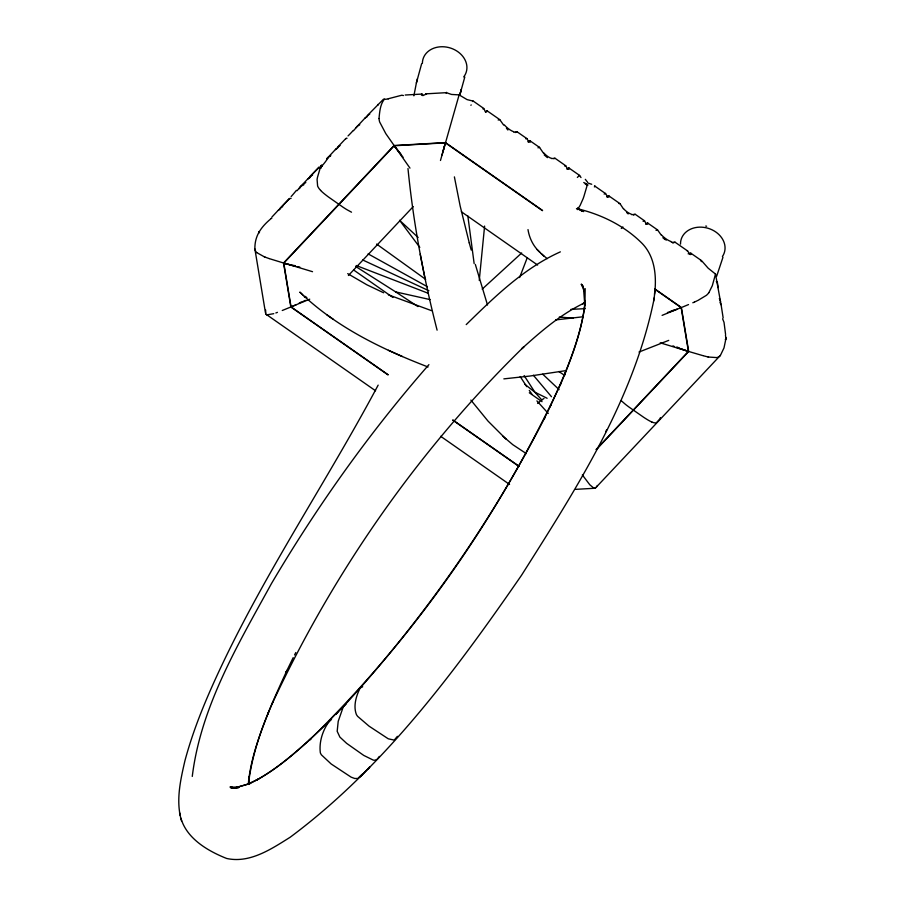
<?xml version="1.0" encoding="UTF-8"?>
<svg xmlns="http://www.w3.org/2000/svg" width="905" height="905" viewBox="0 0 905 905"><rect width="100%" height="100%" fill="white"/><g stroke="black" fill="none" stroke-linecap="round" stroke-linejoin="round"><path stroke-width="1.36" d="M720.007 302.406L721.059 304.691L715.516 274.068L708.14 268.163L701.613 260.697L690.753 253.14L688.151 253.841M248.785 784.42L249.226 777.78L248.841 780.834C254.056 741.908 270.719 705.696 286.987 670.345L285.856 672.675L293.197 657.618M180.887 818.143C186.781 838.709 207.912 851.017 226.635 858.46C249.791 863.608 271.387 848.992 290.086 837.295C384.297 767.157 455.328 671.035 521.54 575.252C575.591 489.82 632.787 401.481 653.636 301.127C656.883 281.636 656.838 258.717 642.245 243.547C624.846 226.035 602.255 214.881 578.487 208.965L582.628 211.069M192.267 776.433C200.797 706.545 238.151 644.236 271.455 583.589C317.191 506.065 369.636 432.386 428.925 364.647M248.389 783.662L248.932 776.976L248.694 779.895C251.692 756.32 259.916 733.797 268.717 711.85M584.2 310.064L584.947 300.879L584.709 303.842L583.533 288.491L584.347 291.376L581.361 284.091L583.465 287.247L581.327 284.498L582.99 286.104M479.254 280.403L484.605 226.058M593.872 488.236A10.046 4.174 66.6 0 0 595.513 487.976L720.448 355.337L724 347.905L726.104 337.859M654.485 294.238L654.869 291.161M653.636 301.127L654.021 298.096M413.89 95.828L416.379 82.977L421.628 63.78M584.426 307.157C581.429 330.732 573.204 353.255 564.403 375.19M715.504 274.102L712.303 285.72L708.853 292.688M265.618 309.929L265.753 313.764A10.034 4.152 -34 0 0 267.02 314.85M460 94.482L460.566 92.106M417.431 78.746L416.379 82.977M460.736 91.416L461.154 89.753L460.147 93.747L464.797 77.016M442.025 154.97L445.396 142.843L394.184 145.762L283.797 263.106L291.048 306.897L388.087 374.715M442.998 151.463L444.559 145.841M440.475 160.479L459.118 94.878L451.55 94.448L446.267 92.672L426.165 93.826M507.897 130.015L506.438 128.193M547.435 157.64L544.177 154.857M585.32 184.201L585.535 183.477L583.748 182.516M664.428 239.486L664.643 238.762L662.845 237.8M722.959 257.28L716.624 276.319M280.12 209.044L278.412 210.265L288.978 198.862L291.116 198.297M307.858 178.919L312.304 175.027A7.975 4.333 45.7 0 1 312.576 174.982M519.617 277.564L527.106 258.095M335.438 149.608L339.669 145.728M267.597 714.509L273.129 701.432M560.003 385.609L565.535 372.532M272.054 703.966C333.764 571.394 419.196 448.937 523.893 346.739L521.812 348.685C541.19 331.196 561.349 313.741 585.184 302.598L582.492 303.842L584.664 302.971M561.066 383.087C499.368 515.658 413.924 638.116 309.227 740.301L311.309 738.356C291.93 755.845 271.783 773.3 247.936 784.443L250.628 783.21L235.538 787.836L238.524 787.622L231.273 788.153L234.282 787.927M397.419 736.331L394.218 740.109L388.256 738.797L369.048 726.149L357.679 716.398A9.084 4.231 41.8 0 1 356.389 714.498C353.108 705.979 356.208 695.809 360.167 688.004C432.5 605.818 495.227 514.866 544.957 417.284L543.86 419.513L551.269 404.343M384.478 99.109C380.586 103.871 379.749 110.105 379.025 118.521M550.082 406.752C564.709 375.213 578.838 342.746 584.54 308.232L584.155 311.252L585.309 302.168L584.924 305.257L585.173 288.605M597.413 485.487L596.18 487.444M605.637 431.877L606.723 429.649M271.217 218.501C259.124 228.49 254.757 237.619 254.871 248.852L265.493 312.915M294.566 654.96L295.788 652.55M378.154 385.123C329.001 477.444 270.369 564.516 224.904 658.817C209.112 691.703 194.417 725.358 184.948 760.675C180.423 780.291 175.57 801.287 181.611 821.14M379.342 756.422L377.193 759.261L375.032 760.189A9.084 4.876 43.3 0 1 373.267 760.098L363.765 755.426L346.626 743.344L339.861 737.066L337.18 731.297L338.21 721.319L343.346 706.635L360.167 688.004L362.679 686.771M362.023 774.329L357.78 778.481L354.692 778.481L351.14 777.157L331.173 763.978L321.456 754.894A9.084 5.498 44.9 0 1 320.336 752.824C318.424 738.061 326.026 721.613 337.689 712.405L335.891 714.271L346.174 703.92M297.044 190.717L301.048 186.091L303.865 184.744M353.516 130.693L357.52 126.055L359.76 124.743M485.476 112.186L486.686 110.874M367.226 116.655L365.168 117.955L369.308 114.234A8.021 4.299 50.9 0 1 369.772 114.087M327.135 158.33L329.839 156.09M321.694 164.936L321.456 165.196A8.021 1.165 -52.1 0 1 321.218 165.457A8.021 1.165 -52.1 0 1 320.992 165.683L320.755 165.92M720.29 355.518L719.362 356.366A10.046 5.826 17 0 1 716.783 357.588L708.751 357.056M271.93 217.03L278.31 210.22M299.453 187.776L307.994 178.681M326.75 158.771L335.574 149.359M355.937 127.752L365.326 117.741M289.838 198.387L280.245 208.173L282.699 206.498M337.508 147.3L345.653 138.68L347.034 138.273M367.26 115.67L383.539 99.143M348.414 275.493L413.234 206.6M586.531 185.355L587.3 184.541L588.058 185.027M596.157 449.457L688.411 351.4L681.148 307.61L654.779 289.17M596.361 449.57L688.682 351.445L681.386 307.485L654.926 288.989M318.436 167.617L309.929 176.622L319.307 167.278M367.95 768.854L369.749 766.976L360.247 776.829M726.24 338.662L725.29 339.601M308.096 178.726L309.725 177.561M466.222 324.601C494.526 296.931 523.757 268.242 560.353 251.862M335.676 149.404L337.61 148.126M482.965 108.951L483.824 108.487L485.182 111.372M537.615 403.449L539.912 401.39M622.9 226.974L621.294 228.456M482.184 289.136L521.665 252.993M345.653 138.68L346.332 138.329M472.636 101.518L473.213 101.066L483.7 108.43M656.012 230.334L657.539 229.904L661.351 235.255M645.661 224.146L647.199 223.06A7.987 1.572 -55.4 0 1 647.697 223.015L647.629 224.214L646.555 224.169M377.77 104.516L378.211 104.776M498.169 120.014L499.764 119.63L503.61 125.026M566.903 169.099L568.498 168.059M606.689 196.905L608.341 195.899A7.975 1.731 -53.6 0 1 608.873 195.887L608.963 197.019L607.821 197.098M527.932 141.859L529.64 140.886M643.082 221.284L643.93 220.775M537.977 147.832L539.335 147.311A7.251 2.059 -77.6 0 1 539.448 147.334L543.317 152.956M551.677 158.601L554.912 158.205M633.421 215.039L635.118 214.259M672.788 243.106L675.062 242.144M542.197 399.637L544.007 398.483M604.155 194.077L605.06 193.602M301.467 301.908L299.136 303.164M305.313 300.336L302.971 301.58M564.663 166.045L565.229 165.762A7.975 1.787 -56.5 0 1 565.772 165.751L567.424 168.873M515.341 132.515L517.264 131.859M525.76 138.85L526.359 138.601A7.987 1.957 -54.7 0 1 526.948 138.623L528.667 141.791M697.913 300.449L706.432 295.313A10.034 4.152 -34 0 0 708.796 292.745M697.212 300.788L694.757 301.908M291.048 306.897L294.985 305.257M694.418 302.055L692.811 302.768M292.089 306.478L291.512 306.693M291.998 306.512L291.263 306.806M296.093 304.77L292.756 306.195M668.716 340.382L639.009 352.034M688.524 304.578L682.325 307.146M291.421 306.761L282.258 310.494M295.935 304.861L309.736 299.17M662.098 315.37L680.017 308.039M681.273 307.576L680.379 307.904M675.978 309.668L675.311 309.929M277.439 312.361L275.855 312.949M674.406 310.268L671.849 311.184M425.961 93.803C425.169 95.364 419.931 96.394 421.888 94.041A7.975 1.765 85.8 0 1 422.341 94.346L423.031 95.636M331.513 719.441C307.757 741.059 284.611 764.668 256.07 780.348L258.762 778.956L246.59 784.612L235.934 787.486L238.977 787.146L230.232 787.101L233.954 787.927L230.311 786.818L232.415 787.825M677.064 309.125L675.583 309.657M671.657 311.252L667.449 312.53M675.458 309.691L671.137 310.981M273.751 313.662L267.111 314.827M618.715 203.444L620.038 203.749L623.296 208.659M594.347 186.871L595.286 186.419L605.524 193.568M566.451 370.552L530.025 376.028L503.847 378.878M553.803 158.782L555.025 158.262L565.67 165.717M388.256 98.758L401.775 95.229L403.449 95.534M582.673 316.818L555.602 319.918M405.202 95.025L421.979 94.063M575.874 489.334L594.89 488.259M473.089 101.077L467.082 99.607L459.197 94.935M570.908 309.374L584.992 308.673M576.485 208.625L579.211 208.829M230.447 787.61L233.004 787.814M559.301 317.033L573.295 318.198M295.471 265.742L292.247 265.188M299.793 267.043L297.134 266.613M705.73 226.058L706.601 226.216M708.513 357L707.665 356.819M291.342 265.007L290.222 264.746M707.62 356.808L706.918 356.649M355.71 266.489L395.666 291.908L430.09 299.6M706.454 356.547L703.524 355.812M294.317 266.002L291.817 265.38M289.487 264.577L288.537 264.351M631.588 214.643L635.265 214.327L644.36 220.707M287.19 264.011L290.505 265.029M286.659 263.875L312.53 271.692M286.127 263.74L283.797 263.106L286.534 263.909M513.621 132.006L517.355 131.983L526.846 138.578M671.363 242.269L675.141 242.269L687.461 250.843M702.936 355.654L687.246 351.05M284.905 263.412L269.418 258.672M287.055 264.079L285.233 263.547M660.231 342.825L688.411 351.4L681.691 349.036M686.963 350.97L677.641 347.837M304.284 296.829L306.885 297.666M593.85 488.18L589.789 484.752L582.356 474.933M269.136 258.57L265.323 257.212M431.459 310.63L388.369 294.815M265.188 257.167L264.418 256.873M676.917 347.565L676.25 347.305M356.231 265.516L427.986 293.197M681.069 348.798L680.345 348.516M264.373 256.85L256.771 252.608M428.054 366.989C381.831 349.138 335.879 327.01 299.906 292.179M651.838 422.002L652.154 422.126A9.322 5 43.3 0 0 656.317 422.827L659.79 419.049A86.032 46.189 43.3 0 0 660.401 417.658M679.327 348.097L677.121 347.09M690.753 253.14L691.25 254.328L690.051 254.554M674.214 346.457L672.981 345.88M388.403 350.292L402.374 356.536M383.63 292.779L366.887 284.803L347.701 273.638M351.513 212.189L346.83 209.632A75.907 40.759 43.3 0 1 343.085 207.234L328.628 197.109A68.011 36.517 43.3 0 1 325.495 194.722A30.385 16.313 43.3 0 1 320.868 190.729L320.619 190.423M362.724 259.984L428.891 290.731M547.118 398.279L534.866 392.182L524.957 384.387M583.668 211.6L577.628 208.331L582.13 211.284M368.12 253.875L427.443 286.749M526.348 453.643L512.796 444.683L502.784 436.142M485.465 111.587L486.641 111.869L487.105 110.772M395.666 291.908L417.895 306.557M558.86 371.514L564.663 375.428M528.905 141.961L530.228 142.164L530.285 140.954A8.032 1.833 -51.1 0 0 529.549 141.01M567.661 169.054L568.86 169.348L569.166 168.149A8.043 1.674 -53 0 0 568.408 168.194M486.992 110.738L499.764 119.63M530.104 140.863L539.629 147.492M568.94 168.002L579.607 175.434L581.01 177.55M608.782 195.853L619.857 203.568M647.618 222.992L657.539 229.904M322.316 166.203L320.992 165.943A90.964 48.836 43.3 0 0 320.381 167.448L317.542 177.086A86.032 46.189 43.3 0 0 317.089 179.541L317.621 186.068A9.322 5 43.3 0 0 320.642 190.412M542.581 210.469L445.464 142.594L394.06 145.535L283.536 263.004L290.833 306.965L387.951 374.84M445.396 142.843L542.423 210.65M461.369 211.759L537.615 265.052M353.64 269.995L392.928 297.462M529.312 392.781L542.027 401.662M304.872 296.274L306.071 297.112M452.941 420.044L518.961 466.188M452.805 420.169L518.825 466.313M266.138 314.318L375.575 390.79M440.678 436.301L509.56 484.447M326.818 314.748L333.391 319.42M689.723 254.339L687.71 250.968A8.111 2.523 -50 0 0 686.94 250.696M646.227 223.965L644.53 220.797M607.538 196.917L605.705 193.67A8.043 1.878 -57.1 0 0 605.128 193.5M376.616 244.079L425.701 279.385M541.201 253.581L547.14 258.66M586.61 184.02L587.187 185.039A90.964 20.125 -55.1 0 1 586.825 186.52L583.985 196.159A86.032 19.039 -55.1 0 1 583.137 198.636L580.173 205.311A9.322 2.059 -55.1 0 1 577.277 209.609M664.643 238.762L666.227 240.153M585.535 183.477L587.13 184.869M548.283 413.449L536.903 400.892M506.121 439.174L488.021 421.097L470.883 400.101M418.144 237.483L399.558 220.277L419.807 247.393M542.729 374.172L559.086 389.591M300.053 292.315L302.723 294.838M626.69 212.528L628.183 213.942M621.181 400.655L625.502 404.399A75.907 40.759 43.3 0 0 629.145 407.16L643.625 417.25A68.011 36.517 43.3 0 0 646.849 419.309A30.385 16.313 43.3 0 0 651.849 422.058M528 229.599C529.323 238.139 533.35 246.307 539.753 252.144M537.05 249.509L543.916 256.228M400.757 153.941L394.218 145.807L403.076 157.255M541.948 400.123L534.866 392.182L524.119 375.575M533.384 375.247L551.484 396.718M722.62 318.832L724.023 322.35L725.595 334.522M719.588 299.023L720.55 301.456M409.965 168.115L385.802 133.635L379.636 121.949A10.046 4.174 66.6 0 1 379.037 118.532M529.289 390.394L531.823 394.026M526.755 386.65L520.217 376.559M487.139 110.829L487.162 110.885A8.111 1.041 -59.9 0 0 486.562 111.134M487.512 305.019L475.329 264.418M717.258 281.647L718.129 287.62M469.243 242.811L471.234 250.052M469.276 242.925L460.17 206.08L454.389 176.882M437.104 330.167C423.495 277.1 413.336 223.094 407.985 168.545M179.552 812.633L180.276 815.597M424.83 277.428L420.225 254.169M254.882 248.92L255.199 250.142A10.046 5.826 17 0 0 256.692 252.586M259.147 232.325L259.011 231.51M721.047 304.431L723.152 317.893M446.176 92.763L446.256 93.373M467.84 215.944L474.141 263.536M422.386 63.282A22.58 18.383 16.4 0 1 450.724 48.123A22.58 18.383 16.4 0 1 463.688 76.948M299.351 188.67A22.58 18.383 16.4 0 1 305.8 182.55M680.515 244.124A22.58 18.383 16.4 0 1 708.015 228.264A22.58 18.383 16.4 0 1 722.416 256.534M701.217 261.228A7.297 2.511 82.1 0 1 701.511 261.636M700.504 260.255A7.919 3.19 -78 0 1 701.16 260.764M716.613 281.568A7.885 1.516 4.5 0 1 716.285 281.659M631.362 214.202A8.812 3.631 39.4 0 1 623.522 208.636M594.528 185.706A9.073 1.946 -52.7 0 1 595.004 186.498M591.723 184.258A9.797 2.466 24.3 0 1 587.854 182.934M726.002 338.662A24.933 3.462 85.8 0 1 725.459 335.201M719.294 298.605A8.021 4.502 -13.1 0 1 719.645 299.001M643.987 220.662A8.032 1.72 -59 0 1 644.507 220.831M671.001 241.545A11.46 4.593 38.9 0 1 661.702 235.187M578.114 207.562A8.643 7.036 16.5 0 1 578.182 209.53M259.441 232.755A24.933 7.104 -88.4 0 1 259.316 231.985M271.183 218.377A7.297 5.566 74.6 0 1 271.839 218.218M309.759 177.606A8.055 4.14 42.2 0 1 310.019 177.561M296.444 190.322A11.346 0.758 -51.1 0 1 291.139 196.543M318.922 168.341A8.948 1.278 -52 0 1 319.001 167.029M320.642 167.991A7.715 1.855 14.3 0 1 321.264 168.013M470.905 105.297A12.647 1.561 -57.7 0 1 471.188 104.923M551.564 158.398A8.812 3.552 42.1 0 1 543.769 152.877M577.345 177.437A9.073 2.07 -57.4 0 1 578.917 176.056M579.46 175.491A7.523 2.24 -76.8 0 1 579.607 175.412M587.424 181.996A9.797 1.471 50.8 0 1 585.32 179.337M388.234 98.973A24.933 11.38 -10.4 0 1 384.41 99.312M378.019 104.686A7.297 1.301 23.3 0 1 377.917 104.528M425.961 93.849A8.021 1.934 -89.8 0 1 426.549 93.962M339.647 145.694A8.055 4.502 44.4 0 1 339.907 145.603M353.222 130.478A11.346 1.097 -48.4 0 1 348.029 135.92M513.44 131.644A11.46 4.457 42.2 0 1 504.3 124.89M328.719 156.678A8.948 1.278 -52 0 1 319.408 168.421M329.895 156.26A7.715 5.147 82.4 0 1 330.574 155.898M330.461 155.66A8.631 5.6 54.4 0 1 330.732 155.603M446.595 92.355A12.987 2.658 -74.1 0 0 446.493 92.401"/></g></svg>
